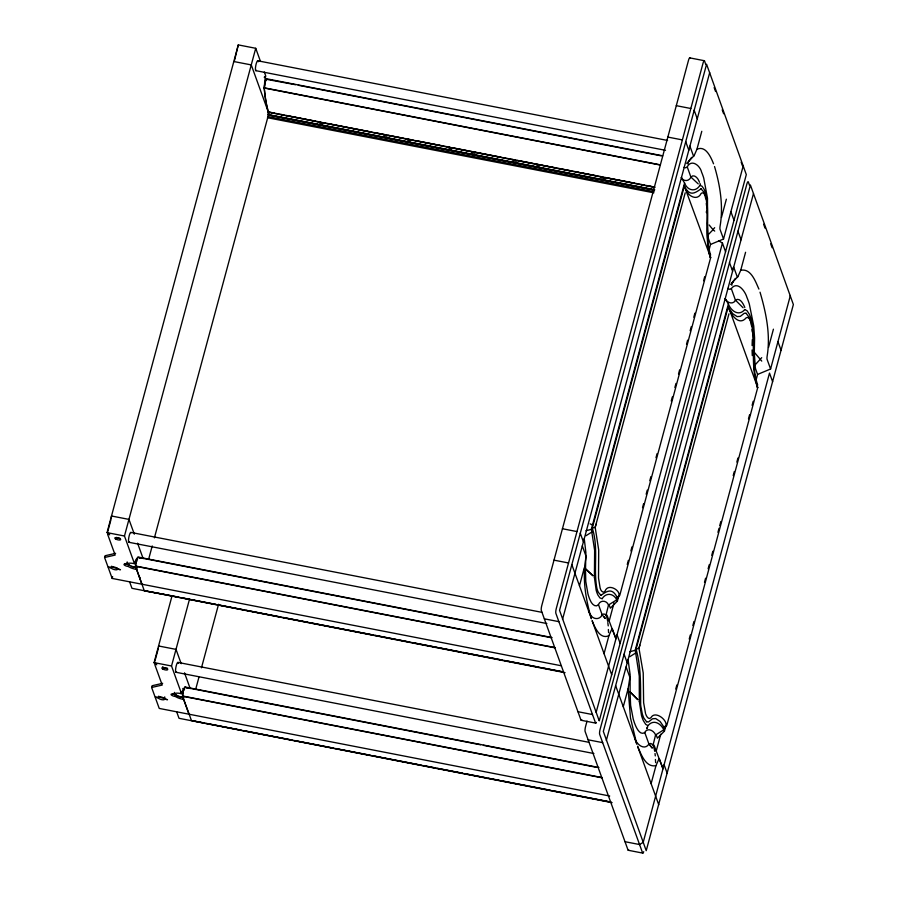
<?xml version="1.0" encoding="UTF-8"?>
<svg xmlns="http://www.w3.org/2000/svg" width="898" height="898" viewBox="0 0 898 898"><rect width="100%" height="100%" fill="white"/><g stroke="black" fill="none" stroke-linecap="round" stroke-linejoin="round"><path stroke-width="1.35" d="M628.117 688.732L630.475 717.895L636.637 743.645M755.835 380.92L757.575 374.432L770.585 368.999L767.105 359.391A4.4 0.909 -79 0 1 767.24 355.541C770.585 334.382 766.028 312.515 760.034 292.187M754.253 352.128L755.196 365.576A17.287 3.558 -79 0 0 755.588 368.887L757.575 374.432M707.534 223.086L707.489 198.233L703.751 178.141A210.783 43.441 -79 0 0 701.619 172.248C700.26 165.782 691.64 158.576 687.228 166.826L690.865 177.029L698.229 183.91M582.308 545.928L585.777 555.492A4.378 0.898 -79 0 1 585.642 559.342C582.319 578.974 585.732 599.404 591.277 618.34M709.128 249.633L710.52 244.447L723.53 239.025L720.05 229.405A4.4 0.909 -79 0 1 720.185 225.555C723.44 205.911 720.106 185.482 714.539 166.534M707.489 222.951L708.14 235.59A17.287 3.558 -79 0 0 708.533 238.902L710.52 244.447M752.086 345.562L752.322 339.59M136.518 568.602L135.632 565.302A5.511 1.134 -79 0 1 137.708 557.557L137.944 557.332M183.574 698.588L182.687 695.277A5.511 1.134 -79 0 1 184.763 687.542L184.999 687.318A179.578 37.009 -79 0 1 185.796 687.666M267.716 109.332A179.578 37.009 -79 0 1 264.293 87.836L264.326 87.061A5.511 1.134 -79 0 1 266.156 79.698M706.367 212.624L706.468 211.165M731.825 285.339L732.128 282.702L735.406 278.369M687.913 164.02L688.149 162.864M233.806 61.524L251.26 64.914L268.704 113.126L268.221 114.933L654.575 190.05L268.176 114.832L268.132 111.307A179.982 37.099 -79 0 1 264.214 88.038A5.815 1.201 -79 0 1 265.078 82.38A5.815 1.201 -79 0 1 266.695 78.8L662.668 155.792M137.506 559.23A8.015 1.65 -79 0 0 134.498 563.697L133.533 563.517A8.015 2.548 15.1 0 0 127.404 563.686L126.674 564.079A3.199 1.021 15.1 0 0 124.092 564.775A3.199 1.021 15.1 0 0 128.291 566.481L128.436 566.537A8.015 2.548 15.1 0 0 135.609 569.265L136.081 567.233M184.561 689.215A8.015 1.65 -79 0 0 181.553 693.683L180.588 693.503A8.015 2.548 15.1 0 0 174.448 693.671L173.729 694.064A3.199 1.021 15.1 0 0 171.148 694.76A3.199 1.021 15.1 0 0 175.346 696.466L175.492 696.522A8.015 2.548 15.1 0 0 182.664 699.25L183.125 697.218M596.036 524.174L595.183 527.351L598.697 549.969L598.528 578.076L600.111 587.988M639.836 645.157L638.983 648.334L643.226 672.961L643.619 702.629L645.516 713.427M605.241 618.464L602.188 614.883L598.438 604.511C600.515 599.774 606.678 600.347 608.507 604.983A27.49 5.669 -79 0 1 609.821 606.722L610.348 608.182L617.386 601.144L618.542 596.844M725.157 298.596L728.379 304.04L635.818 647.997L635.189 650.309L629.779 651.735M652.173 748.101L648.962 744.094L644.708 732.364C647.772 727.155 653.901 730.669 655.663 734.991A27.49 5.669 -79 0 1 656.865 736.708L657.403 738.167L664.441 731.129L665.598 726.83M109.646 534.871L109.219 533.681L107.03 532.626L238.284 44.9L255.728 48.29L260.499 61.479M107.749 531.56L110.925 519.74M111.285 518.427L111.509 516.002L128.953 519.392L134.318 534.198M234.524 60.458L238.284 44.9M561.284 665.755L112.171 578.435L108.153 567.334L111.24 567.94A3.199 1.021 15.1 0 0 114.731 569.68A3.199 1.021 15.1 0 0 117.402 569.13L120.467 569.725L117.223 568.659A3.199 1.021 15.1 0 0 113.732 566.919A3.199 1.021 15.1 0 0 111.071 567.469L107.985 566.863L104.583 557.49L115.157 555.076L107.704 534.49L108.153 532.626M104.583 557.49L105.055 555.739L115.629 553.325M111.24 567.94L111.711 566.189A3.199 1.021 15.1 0 0 114.001 567.615A3.199 1.021 15.1 0 0 117.256 568.019M112.171 578.435L112.643 576.684M134.498 563.697L124.474 536.016L255.728 48.29M126.955 564.146L127.426 562.395M128.369 566.481L128.829 564.73A3.199 1.021 15.1 0 1 125.103 563.529M264.326 77.576L264.607 76.521M135.609 569.265L136.036 567.39M148.585 559.476L152.222 545.95M154.411 537.835L268.839 113.485M164.996 594.51L144.342 590.884L135.508 566.268A5.815 1.201 -79 0 1 136.373 560.61A5.815 1.201 -79 0 1 138 557.041L551.843 637.501M156.701 664.857L156.274 663.667L154.086 662.612L172.023 595.935M154.333 663.285L154.804 661.545M155.152 660.232L158.34 648.412M609.708 796.01L159.227 708.421L155.208 697.319L158.295 697.926A3.199 1.021 15.1 0 0 161.786 699.665A3.199 1.021 15.1 0 0 164.457 699.115L167.511 699.71L164.278 698.644A3.199 1.021 15.1 0 0 160.787 696.904A3.199 1.021 15.1 0 0 158.127 697.454L155.04 696.848L151.639 687.475L152.11 685.724L162.684 683.311M158.295 697.926L158.766 696.175M181.553 693.683L171.529 666.002L189.478 599.325M164.278 698.644L164.749 696.893M174.01 694.132L174.481 692.38M175.413 696.466L175.817 694.715A3.199 1.021 15.1 0 1 172.73 693.84M180.79 692.841L180.599 693.537L181.127 691.696M182.664 699.25L183.091 697.376M195.641 689.462L198.918 677.294M201.466 667.82L218.573 604.253M191.431 720.488L182.563 696.253A5.815 1.201 -79 0 1 183.428 690.596A5.815 1.201 -79 0 1 185.055 687.026L598.899 767.487M562.518 619.463L709.701 72.581M600.998 595.43L598.371 592.366A86.882 17.904 -79 0 1 596.901 588.325C593.151 568.49 598.741 547.791 592.276 528.136L684.343 186.043C689.473 196.325 694.109 193.845 701.001 188.849M579.479 585.743L584.317 567.738M685.208 192.812L595.183 527.351L592.276 528.136M689.911 146.127L693.368 155.691A4.378 0.898 -79 0 0 694.536 154.714L696.938 149.281L701.787 131.288M615.456 637.58L609.17 621.068L614.052 602.906M627.264 564.427L628.353 560.374M630.901 550.923L631.99 546.871M642.53 507.696L643.619 503.643M646.167 494.192L647.256 490.14M649.804 480.688L650.893 476.636M655.989 457.722L657.078 453.67M671.255 400.991L672.344 396.938M674.892 387.476L675.981 383.424M678.518 373.972L679.618 369.92M686.521 344.248L687.61 340.196M690.158 330.745L691.247 326.681M693.795 317.23L694.884 313.178M703.605 280.76L704.694 276.707M604.062 653.677L608.911 635.672L611.314 630.239A4.378 0.898 -79 0 1 612.481 629.274L615.938 638.826M721.464 217.451L726.37 199.199M587.034 721.094L585.597 726.415A3.996 0.819 -79 0 0 585.126 731.511L628.016 850.013A3.996 0.819 -79 0 0 628.679 849.935M596.149 712.361L722.441 243.1L718.939 240.922M723.53 239.025L743.32 165.479M606.318 740.446L753.489 193.564M640.667 704.997C640.51 686.308 641.228 667.36 636.076 649.119L728.143 307.026L732.723 313.671L737.123 316.601L740.311 316.377L744.307 313.222L746.07 313.346M623.268 706.726L628.117 688.721L629.442 680.325A4.378 0.898 -79 0 0 629.565 676.486L626.108 666.911M732.33 269.153L733.7 267.11L737.168 276.674A4.378 0.898 -79 0 0 738.336 275.697L740.727 270.264L745.576 252.271M651.117 783.662L655.967 765.657L658.369 760.224A4.378 0.898 -79 0 1 659.536 759.259L662.993 768.811L656.225 751.054L660.76 734.194M646.751 721.812L648.513 721.947L652.509 718.782L655.697 718.557L660.097 721.498L664.677 728.143L665.272 725.943M675.767 689.013L676.868 684.961M689.226 639.039L690.315 634.987M692.863 625.524L693.952 621.472M704.492 582.308L705.581 578.245M708.129 568.793L709.218 564.741M711.766 555.29L712.855 551.237M717.94 532.323L719.029 528.271M719.758 525.566L720.847 521.514M733.206 475.581L734.306 471.529M736.843 462.077L737.932 458.025M748.483 418.85L749.572 414.797M752.109 405.335L753.197 401.283M768.52 347.436L773.425 329.184M770.585 368.999L790.375 295.464M594.409 577.212L594.633 550.339L591.378 529.259L684.579 183.057L681.358 177.602M709.948 257.176L710.576 254.864C704.122 234.95 710.082 213.982 705.783 193.923A102.686 21.17 -79 0 0 704.043 189.13L701.989 186.178L699.755 185.403M757.003 387.161L757.631 384.849C750.515 363.634 756.273 341.117 751.323 319.722A131.669 27.142 -79 0 0 749.359 314.289L747.069 310.742L744.655 309.451M646.818 728.682L647.626 726.931M646.762 728.525L647.581 726.796M599.303 720.667L746.305 174.616L706.58 64.241L559.544 610.337L599.168 720.69M691.617 157.386L688.463 161.573M689.215 160.697L688.598 161.46L693.974 155.769M733.004 281.68L732.398 282.443L737.763 276.752M750.369 185.224L603.321 731.387L646.223 850.664L793.372 304.534L750.481 185.246M664.677 728.143L666.832 725.292L757.721 387.588C750.055 366.474 755.936 343.822 751.177 322.494M714.662 227.677L712.99 229.652L714.707 231.112M761.717 357.662L755.33 364.644M713.079 229.686L708.275 234.659M688.901 161.303L686.891 163.458L688.003 162.269M730.68 284.442L732.689 282.286L732.274 282.713M690.932 177.232C689.069 181.396 683.457 181.811 681.391 177.557M690.865 177.029C693.963 173.64 697.881 178.062 698.97 181.07A144.814 29.847 -79 0 1 699.497 182.238M598.495 604.691C595.385 608.069 591.479 603.624 590.379 600.605A145.465 29.982 -79 0 1 587.932 593.836L585.777 581.466L585.474 568.715L592.848 575.618M266.414 79.316L295.509 84.726M735.507 300.347C732.88 304.938 727.054 302.851 725.247 298.697M743.073 307.778L735.417 300.123C740.031 297.115 743.376 304.029 744.824 307.442M644.786 732.555C640.757 735.417 637.367 729.647 635.964 726.538A186.515 38.446 -79 0 1 633.191 718.871L630.62 705.345L630.037 691.819L637.692 699.497M648.962 744.094C644.461 750.762 636.963 744.61 635.066 739.054M687.284 167.14L685.477 167.814L684.04 167.264M602.087 614.614C606.296 611.886 607.127 618.61 607.688 621.337M696.938 149.293C705.749 145.083 710.98 157.408 713.551 163.806M608.911 635.672C600.066 639.836 594.858 627.489 592.265 621.079M602.188 614.883C599.505 620.395 592.343 619.474 590.143 614.041M585.979 535.713L591.883 532.031M629.767 656.696L635.683 653.014L635.178 650.242M731.365 288.92L729.434 289.257L727.885 288.381M740.738 270.276C751.076 268.109 755.544 281.736 758.911 289.1M655.967 765.657C645.606 767.768 641.138 754.129 637.76 746.743M699.811 185.56C695.4 192.498 687.307 190.511 684.557 183.012M602.165 598.64C606.554 591.726 614.636 593.645 617.386 601.144M585.99 530.752L591.389 529.326M636.076 649.119L638.983 648.334L728.963 313.784M602.199 598.741L599.965 597.967L597.9 595.004A103.147 21.26 -79 0 1 596.16 590.199L594.375 577.111M151.639 687.475L162.212 685.062L154.759 664.475L156.274 663.667M744.723 309.619C738.908 316.612 731.14 311.146 728.357 303.995M648.098 725.539C653.89 718.58 661.658 723.979 664.441 731.129M648.075 725.674L645.718 724.372L643.439 720.802A132.253 27.254 -79 0 1 641.475 715.358L639.275 701.17M109.219 533.681L107.704 534.49M128.762 564.73L128.908 564.786A8.015 2.548 15.1 0 0 136.081 567.514M689.765 57.876L704.301 60.705M676.295 105.672L690.831 108.501M667.843 137.08L682.379 139.908M257.849 60.806L667.573 140.458M255.784 70.65L665.508 150.314M298.259 85.265L661.231 155.837M264.293 87.824L660.266 164.817M264.214 88.038L660.187 165.03M268.199 111.038L268.491 111.992L283.622 114.933M286.372 115.472L306.993 119.479M309.743 120.018L320.743 122.15M323.493 122.689L348.233 127.494M350.983 128.032L371.615 132.04M374.365 132.578L385.365 134.711M388.116 135.25L412.856 140.066M415.606 140.593L436.237 144.612M438.987 145.139L449.977 147.283M452.727 147.811L500.848 157.172M503.598 157.7L514.599 159.844M517.349 160.383L579.221 172.405M581.971 172.944L602.592 176.951M605.342 177.49L643.844 184.977M646.594 185.504L654.844 187.11M274.025 113.17L268.491 111.992M280.894 114.506L301.526 118.514M304.276 119.052L315.265 121.196M318.015 121.724L324.896 123.06M327.647 123.598L338.647 125.731M341.397 126.27L379.888 133.757M382.638 134.285L389.519 135.632M392.269 136.159L403.269 138.303M406.019 138.831L440.39 145.521M447.26 146.857L467.88 150.864M470.631 151.403L505.013 158.082M511.882 159.417L532.503 163.425M535.253 163.964L555.884 167.971M558.623 168.51L569.624 170.642M576.505 171.978L597.125 175.997M599.875 176.524L620.496 180.532M623.246 181.07L634.246 183.203M641.127 184.55L653.497 186.952M268.412 112.261L654.765 187.379M319.576 123.026L322.326 123.565M384.198 135.587L386.948 136.126M407.569 140.133L410.319 140.672M448.82 148.159L451.571 148.686M472.191 152.694L474.941 153.232M513.443 160.72L516.193 161.247M536.813 165.266L539.563 165.793M601.435 177.826L604.186 178.365M268.322 114.585L654.664 189.691M267.795 116.527L654.148 191.644M653.823 192.823L267.481 117.717M562.44 528.742L576.987 531.571M553.987 560.15L568.535 562.967M130.928 532.424L542.022 612.357M107.03 532.626L124.474 536.016M544.334 618.823L558.87 621.652M128.863 542.28L546.837 623.538M139.325 557.602L551.787 637.805M135.598 566.032L554.942 647.559M135.508 566.268L554.863 647.806M131.231 566.481L136.721 567.558M135.598 569.231L136.575 569.422L141.929 584.228M167.746 595.048L178.747 597.181M181.497 597.72L215.868 604.399M218.618 604.938L243.369 609.742M246.119 610.281L280.49 616.96M283.24 617.498L307.992 622.314M310.742 622.842L345.113 629.532M347.863 630.059L372.614 634.875M375.364 635.402L395.984 639.421M398.734 639.948L409.735 642.092M412.485 642.62L437.236 647.436M439.986 647.974L460.607 651.982M463.357 652.52L474.357 654.653M477.107 655.192L501.847 659.996M504.597 660.535L525.229 664.542M527.979 665.081L538.98 667.214M541.73 667.753L562.35 671.76L144.41 590.603M565.067 672.681L131.961 588.313L129.615 581.825M577.964 711.721L592.5 714.55M581.186 720.286L595.722 723.115M588.134 739.806L602.67 742.635M177.984 662.41L589.077 742.343M154.086 662.612L171.529 666.002M175.918 672.265L593.892 753.523M186.369 687.587L480.598 744.801M483.349 745.329L545.221 757.362M547.971 757.89L596.092 767.251M182.653 696.017L601.997 777.545M182.563 696.253L601.907 777.791M176.917 696.208L183.776 697.544M182.653 699.216L183.619 699.407L188.984 714.213M192.801 720.746L203.801 722.89M206.551 723.429L240.922 730.108M243.672 730.646L268.423 735.451M271.174 735.99L291.794 739.997M294.544 740.536L305.545 742.668M308.295 743.207L333.046 748.023M335.796 748.55L356.416 752.558M359.166 753.096L370.167 755.229M372.917 755.768L397.668 760.584M400.418 761.111L421.039 765.13M423.789 765.657L434.789 767.801M437.539 768.329L462.29 773.144M465.041 773.683L485.661 777.69M488.411 778.229L499.411 780.362M502.162 780.901L526.913 785.705M529.652 786.244L550.283 790.251M553.033 790.79L564.034 792.923M566.784 793.462L587.404 797.469M590.154 798.008L610.775 802.015M191.465 720.589L610.82 802.127M612.122 802.666L179.016 718.299L176.67 711.811M625.019 841.707L639.556 844.535L643.204 842.346L769.496 373.085L772.628 381.74M628.241 850.271L642.777 853.1M600.975 595.352C607.856 590.345 612.492 587.876 617.622 598.158L619.777 595.307L710.666 257.603C703.808 237.858 709.858 216.856 705.738 196.965M700.956 188.715L703.583 191.757A86.5 17.825 -79 0 1 705.042 195.798M590.132 523.848L592.545 525.049M746.014 313.2L748.898 316.972A110.914 22.854 -79 0 1 750.56 321.54L750.84 322.606M646.605 721.801L643.888 718.119A111.397 22.966 -79 0 1 642.227 713.54L640.689 705.458M175.885 694.715L175.963 694.771A8.015 2.548 15.1 0 0 183.136 697.499M761.751 361.097L754.309 352.285L754.589 337.861L753.748 326.019L749.314 304.007A270.332 55.721 -79 0 0 746.9 297.339C745.16 291.221 737.415 280.535 731.298 288.584L735.417 300.123M592.893 575.719L585.53 568.883L585.878 552.427L584.239 538.598M637.737 699.621L630.104 692.01L630.138 674.69L628.084 659.738M603.692 616.466L605.129 618.161M709.151 224.949L712.99 229.652M652.049 747.765L648.85 743.791C653.317 741.928 654.092 748.416 654.732 751.323M709.689 256.053L710.666 257.603L684.343 186.043M686.128 189.77C687.745 195.775 697.174 201.433 701.125 193.485C703.022 191.397 705.053 194.619 705.514 196.325M588.504 611.123L589.312 612.66M728.143 307.026C730.388 313.84 738.796 326.692 746.137 317.847C748.55 316.107 750.245 319.991 750.919 321.776M600.335 588.617C600.706 590.693 603.478 593.836 605.129 590.963C608.563 581.803 624.469 592.848 617.117 597.608L616.477 599.987L608.507 604.983L606.083 614.816A17.287 3.558 -79 0 1 607.16 615.579L609.17 621.068M645.774 714.146C646.324 716.144 648.76 720.342 650.971 717.625C655.731 709.038 671.502 723.519 664.172 727.593L663.532 729.973L655.562 734.968L653.138 744.801A17.287 3.558 -79 0 1 654.215 745.565L656.225 751.054M704.526 60.963L705.806 64.521M714.157 87.589L715.583 91.506M722.205 109.825L723.631 113.754M741.153 162.168L742.444 165.726M749.606 185.504L748.315 181.946A3.996 0.819 -79 0 0 746.822 184.202L600.133 729.243A3.996 0.819 -79 0 0 599.662 734.34L642.564 852.831M763.614 224.219L765.04 228.137M770.709 243.818L772.134 247.736M694.132 110.14L697.263 118.794M730.893 211.692L734.025 220.347M737.92 231.123L741.052 239.777M777.949 341.678L781.08 350.332M685.679 141.536L688.811 150.202M722.441 243.1L725.573 251.754M729.468 262.519L732.6 271.185M729.861 310.629L757.721 387.588L756.531 384.771M580.276 533.199L583.408 541.853M617.038 634.751L620.17 643.406M624.076 654.182L627.208 662.836M664.093 764.737L667.225 773.391M571.824 564.606L591.423 618.744M592.119 620.675L611.718 674.813M615.624 685.589L636.817 744.128M637.58 746.249L658.773 804.799M264.326 72.02L265.752 75.982A8.015 1.65 -79 0 0 264.809 86.163M137.574 543.189L143.152 558.601M181.194 663.701L176.008 649.377L158.553 645.976L158.8 646.661M184.494 672.827L190.208 688.586M127.067 562.036L128.021 564.662M174.594 693.323L175.537 695.939M139.291 576.325L140.223 578.907M635.683 653.014L639.264 676.104L639.32 701.282M708.915 252.293L709.442 254.538M705.289 196.752L705.716 198.784M751.098 323.707L751.57 325.996M754.78 376.812L755.196 378.934M607.8 622.583L608.238 625.917M655.024 753.545L655.293 755.903M752.086 329.611L752.322 332.08M706.322 203.173L706.49 205.485M655.417 759.484L655.641 762.638M608.361 629.498L608.586 632.652M752.255 355.586L752.086 349.973M256.401 70.269A5.04 1.044 -79 0 1 255.425 68.472A5.04 1.044 -79 0 1 256.749 62.142A5.04 1.044 -79 0 1 258.186 61.738M129.48 541.887A5.04 1.044 -79 0 1 128.818 537.453A5.04 1.044 -79 0 1 131.142 532.739M138.808 557.389A179.982 37.099 -79 0 1 140.369 558.365M138.741 557.68A179.578 37.009 -79 0 1 139.538 558.118M119.995 538.284A3.031 0.965 15.1 0 1 116.426 537.431M137.046 567.424A8.015 1.65 -79 0 1 136.575 569.422M136.541 559.039A8.015 1.65 -79 0 1 136.788 561.452M700.013 183.506A144.814 29.847 -79 0 1 700.507 184.865M596.373 722.396A3.996 0.819 -79 0 1 595.509 722.856L555.873 613.345A3.996 0.819 -79 0 1 556.345 608.26L703.022 63.219A3.996 0.819 -79 0 1 704.526 60.963M581.758 719.713A3.996 0.819 -79 0 1 580.961 720.028L541.326 610.528A3.996 0.819 -79 0 1 541.808 605.443L688.485 60.391A3.996 0.819 -79 0 1 689.99 58.134M176.536 671.872A5.04 1.044 -79 0 1 175.559 670.088A5.04 1.044 -79 0 1 176.884 663.757A5.04 1.044 -79 0 1 178.32 663.341M185.055 687.026A179.982 37.099 -79 0 1 185.864 687.374M186.649 687.812A179.982 37.099 -79 0 1 187.424 688.351M167.589 668.213A3.031 0.965 15.1 0 1 162.549 666.787M164.716 697.858A3.199 1.021 15.1 0 1 161.853 697.825A3.199 1.021 15.1 0 1 158.98 696.489M182.81 688.575A8.015 1.65 -79 0 1 183.798 690.012M643.72 851.686A3.996 0.819 -79 0 1 643.428 852.382M643.282 852.651A3.996 0.819 -79 0 1 642.564 852.842M115.954 539.182A3.031 0.965 15.1 0 0 120.646 539.642A3.031 0.965 15.1 0 0 116.605 537.621A3.031 0.965 15.1 0 0 115.954 539.182M163.009 669.167A3.031 0.965 15.1 0 0 167.702 669.627A3.031 0.965 15.1 0 0 163.661 667.607A3.031 0.965 15.1 0 0 163.009 669.167"/></g></svg>
